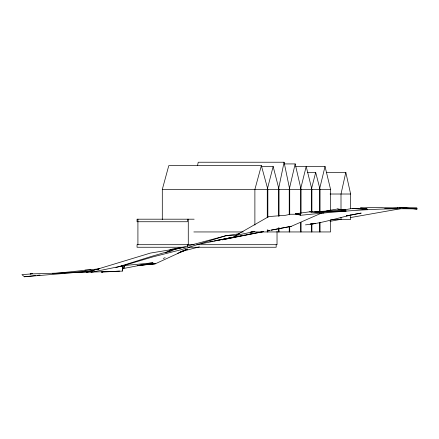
<?xml version="1.0" encoding="UTF-8"?>
<svg xmlns="http://www.w3.org/2000/svg" width="439" height="439" viewBox="0 0 439 439"><rect width="100%" height="100%" fill="white"/><g stroke="black" fill="none" stroke-linecap="round" stroke-linejoin="round"><path stroke-width="0.66" d="M341.004 219.522L341.004 217.508M341.004 209.458L341.004 194.016L345.811 172.34L326.715 172.34M119.748 266.605L122.986 265.611L122.591 271.121L30.115 273.952L32.272 273.486L30.598 273.985L21.95 274.633L24.408 276.773L92.766 271.017M122.563 268.366L122.278 270.918L122.986 265.611M122.706 267.093L122.849 265.814L152.542 256.98L180.928 249.764L225.657 235.77L239.634 233.691M122.454 265.677L124.478 265.337L123.847 268.416L122.497 268.531M124.478 265.337L123.847 268.416L152.898 262.829L124.385 265.518M197.55 165.541L198.241 162.227L284.082 162.227L289.718 189.434L289.718 214.117M284.082 162.227L278.447 189.434L278.447 216.175M284.274 163.923L295.156 163.923L289.235 189.434L289.235 214.803M295.771 166.474L325.025 166.474L319.471 189.434L319.455 212.059M261.54 166.474L273.151 166.474L267.269 189.434L267.269 217.546M307.476 172.428L315.69 172.428L311.339 189.434L311.339 212.059M162.298 219.604L162.298 189.434L168.785 165.624L261.364 165.624L267.85 189.434L267.85 217.546M261.364 165.624L254.883 189.434L254.883 225.086M115.912 267.631L150.972 256.541L181.181 247.722L225.657 235.77L235.82 235.436L268.783 216.57L285.559 215.286L290.382 214.243L300.298 214.248L300.578 215.297C339.259 211.335 378.127 207.817 417.05 208.975L416.776 207.812L399.035 207.592L400.609 208.712L350.262 217.601M270.918 230.195L291.304 226.315L321.145 213.261M324.251 211.9L326.737 210.813L337.509 208.986L345.647 209.963L346.031 211.016L323.521 212.037L309.539 211.828L295.343 213.788L300.578 215.297M168.916 250.444L172.006 249.149L182.767 247.212M163.22 258.428L165.141 257.682M181.109 251.498L187.497 249.023L155.444 263.74L137.231 265.705M177.597 253.281L183.261 251.201M101.628 272.153L103.577 271.532L101.628 272.153L119.617 271.077M86.401 272.498L150.489 253.056L181.323 248.019M165.602 252.584L172.165 250.746M349.696 215.258L346.338 215.845L361.176 213.102C342.425 216.142 324.437 223.083 305.462 224.867M180.188 251.893L199.344 246.85M222.343 239.562L238.355 236.028M235.82 235.436L254.938 231.413L250.279 232.11M222.299 239.754L244.891 235.09M246.224 234.816L251.536 233.718M90.999 272.361L122.849 265.814M201.1 243.815L236.72 236.55L215.862 240.588M222.337 239.831L263.669 231.589L213.842 241.006M209.809 241.763L212.498 241.241L211.154 241.516M268.289 230.694L269.606 230.448M268.147 230.711L269.469 230.459M270.792 230.212L291.304 226.315M330.062 221.327L340.834 219.335M342.826 210.105L352.127 208.448L366.872 208.646L367.267 209.732L352.127 208.448M94.111 270.397L88.036 271.412L64.242 272.789M98.665 269.184L94.599 269.661L98.654 269.266M148.832 263.307L152.898 262.829M24.408 276.773L35.96 275.5M37.315 275.346L40.031 275.05M52.263 273.695L99.796 268.75M137.193 265.518L155.444 263.74L139.158 265.205M310.845 223.967L315.57 223.577L310.154 223.912M345.647 209.963L314.664 211.752L346.031 211.016M384.696 208.234L397.355 207.592L417.05 208.975L400.818 207.576M363.596 208.761L360.534 207.949L376.58 207.329L397.432 208.629L397.355 207.592M84.864 270.095L90.851 269.881M390.748 208.651L397.432 208.629M162.298 189.434L330.578 189.434L330.567 210.687M330.09 194.016L350.624 194.022L350.624 208.783M194.142 219.193L137.05 219.193L137.05 221.739L187.404 221.739L187.404 219.193M331.456 219.522L350.624 219.522L350.624 214.825M193.846 231.946L243.222 231.946M251.454 231.946L330.567 231.946L330.567 219.604M194.142 244.699L137.05 244.699L137.05 247.25L185.439 247.25M196.754 244.699L277.031 244.699L277.031 231.271M188.649 247.25L276.169 247.25L276.169 244.699M309.539 211.828L323.724 213.014L323.521 212.037M295.343 213.788L300.298 214.248M360.534 207.949L366.872 208.646M337.509 208.986L344.061 210.55M365.435 209.249L367.267 209.732M315.69 172.428L320.047 189.434L320.053 211.373M273.151 166.474L279.028 189.434L279.028 216.175M325.025 166.474L330.578 189.434M295.156 163.923L301.077 189.434L301.077 213.431M345.811 172.34L350.624 194.022M320.053 222.343L320.053 231.946M319.455 222.343L319.455 231.946M311.899 212.059L311.899 189.434L306.197 166.474L300.501 189.434L300.501 213.431M311.899 223.714L311.899 231.946M311.339 223.714L311.339 231.946M301.077 222.343L301.077 231.946M300.501 222.343L300.501 231.946M289.718 226.458L289.718 231.946M289.235 226.458L289.235 231.946M279.028 227.83L279.028 231.946M278.447 227.83L278.447 231.946M267.85 229.888L267.85 231.946M267.269 229.888L267.269 231.946M188.271 219.193L188.271 244.699M187.404 244.699L187.404 246.608M137.917 219.193L137.917 244.699"/></g></svg>
